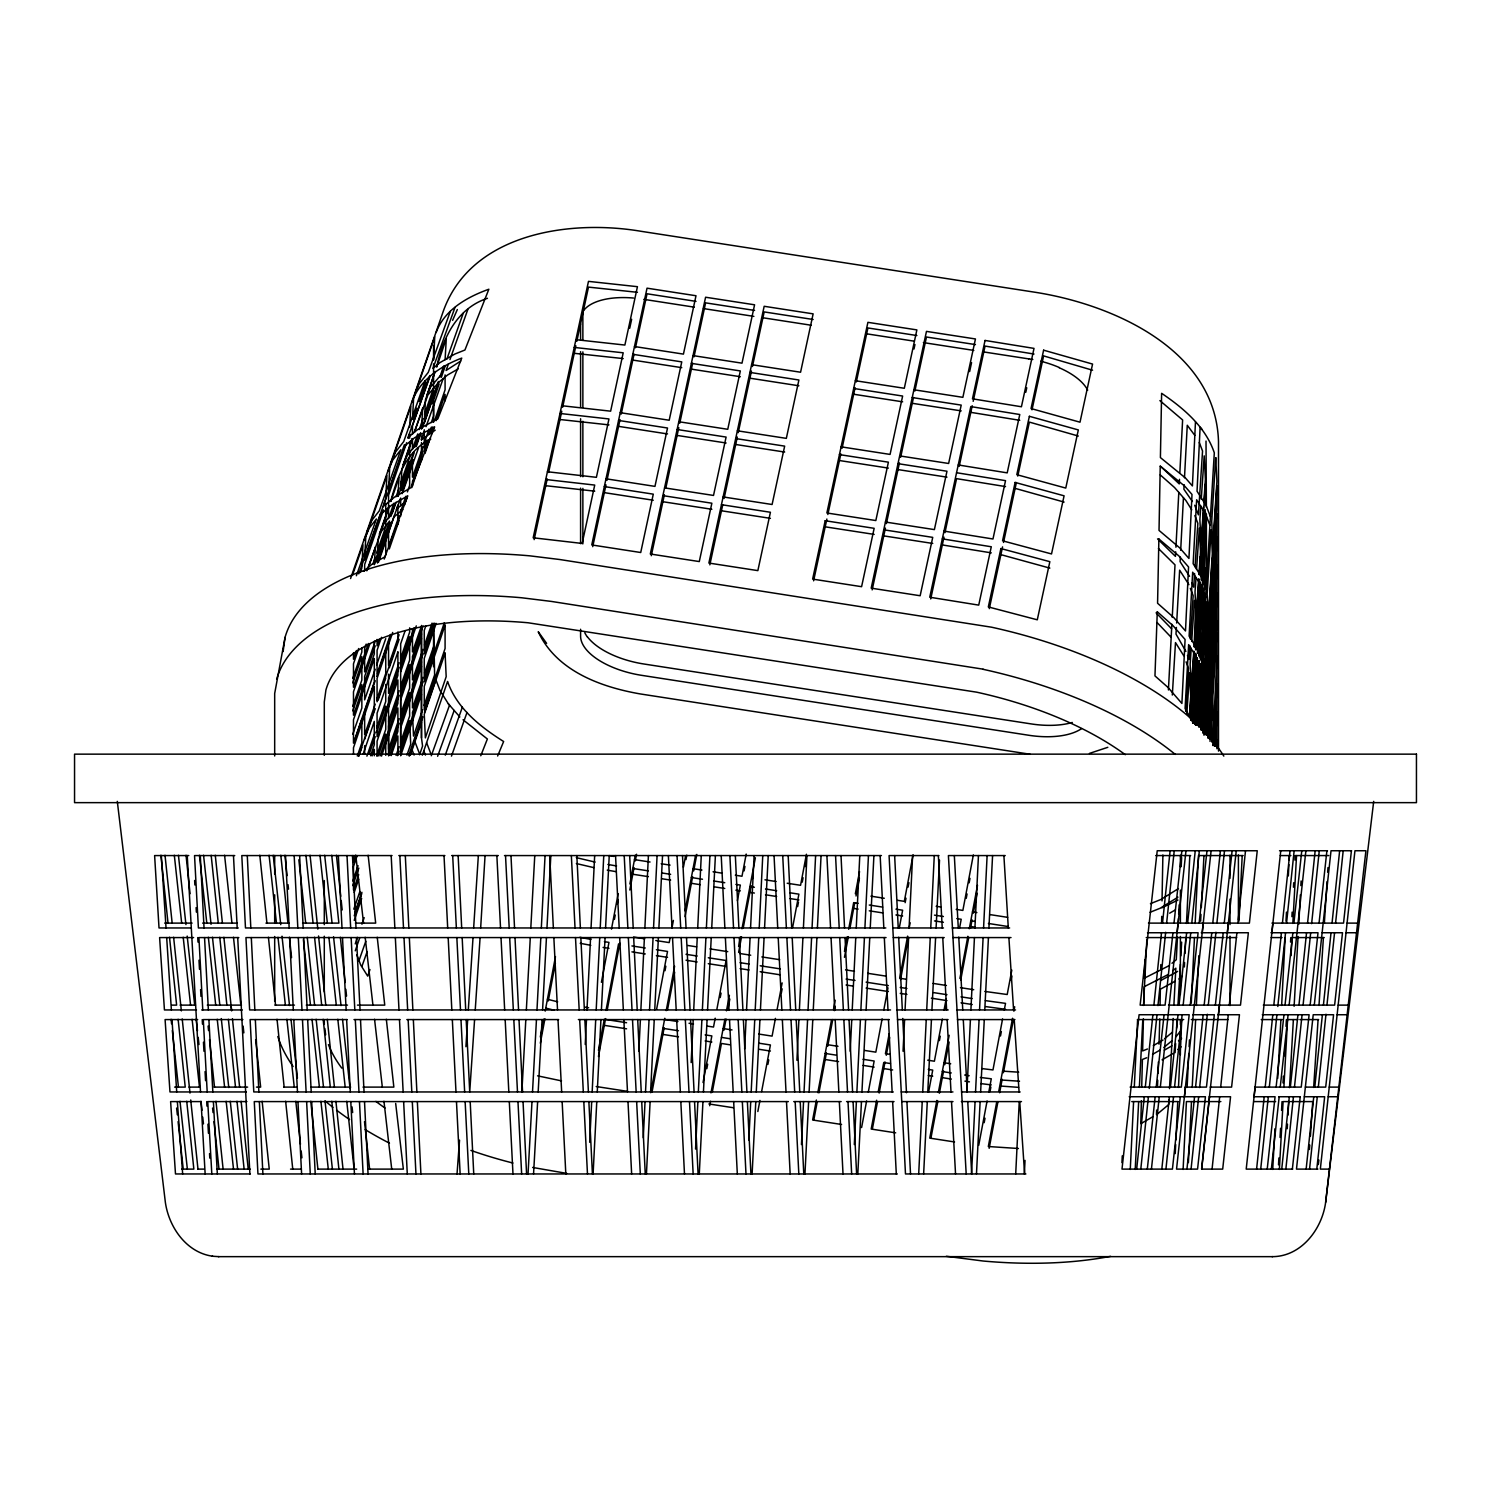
<?xml version="1.0" encoding="UTF-8"?>
<svg xmlns="http://www.w3.org/2000/svg" width="1491" height="1491" viewBox="0 0 1491 1491"><rect width="100%" height="100%" fill="white"/><g stroke="black" fill="none" stroke-linecap="round" stroke-linejoin="round"><path stroke-width="1.5" d="M388.555 755.862L388.555 697.937L399.103 667.334M400.669 755.247L400.669 667.241L414.051 627.86M419.586 754.8L422.568 746.059L421.487 737.877L421.487 626.425M424.078 705.485L434.626 674.883L433.564 624.822M433.564 422.288L433.564 401.042M433.564 398.358L433.564 363.86M433.564 359.424L434.738 336.836L413.622 398.041L412.467 419.139M582.869 543.861L582.869 488.358M582.869 476.785L582.869 421.263M582.869 407.397L582.869 351.876M582.869 340.302L582.869 310.24M1195.633 724.98L1195.633 653.263M1195.633 648.641L1195.633 609.316L1194.459 600.444L1191.7 641.465M1159.793 1018.893L1159.029 1044.185M1160.054 1005.195L1160.352 989.204L1174.983 981.283M1160.725 969.169L1160.818 964.584M1161.601 923.246L1161.731 916.369M1162.029 900.918L1162.887 855.014M1141.379 1100.675L1140.783 1123.692L1152.841 1116.759M1141.715 1086.939L1142.404 1059.467L1146.654 1057.771M1143.411 1018.819L1142.609 1050.931L1147.455 1048.993M1143.746 1005.046L1144.193 986.707L1168.385 974.406M1144.864 959.813L1144.398 978.152L1169.112 965.665M1156.494 1114.616L1156.662 1110.031M1157.482 1087.144L1157.743 1080.267M1157.985 1073.39L1158.395 1061.946M1195.465 421.934L1192.409 485.936L1185.475 477.996L1160.408 457.588L1161.619 393.307C1183.593 408.236 1205.641 426.855 1214.308 452.835L1197.832 724.701M589.69 1142.292L591.685 1101.588M592.169 1091.952L595.71 1019.583M596.195 1009.947L599.736 937.578M600.221 927.961L603.762 855.573M638.838 1051.248L640.403 1019.583M640.869 1009.947L644.41 937.578M644.876 927.961L648.417 855.573M643.273 1137.763L645.044 1101.588M645.51 1091.952L649.051 1019.583M649.536 1009.947L653.077 937.578M653.543 927.961L657.084 855.573M691.134 1062.561L693.24 1019.583M693.706 1009.947L697.248 937.578M697.713 927.961L701.273 855.573M695.552 1149.076L697.881 1101.588M698.347 1091.952L701.888 1019.583M702.373 1009.947L705.914 937.578M706.38 927.961L709.921 855.573M744.643 1048.993L746.078 1019.583M746.544 1009.947L750.085 937.578M750.569 927.961L754.111 855.573M748.836 1140.037L750.719 1101.588M751.184 1091.952L754.744 1019.583M755.21 1009.947L758.751 937.578M759.217 927.961L762.758 855.573M796.921 1060.287L798.915 1019.583M799.381 1009.947L802.922 937.578M803.407 927.961L806.948 855.573M801.45 1144.548L803.556 1101.588M804.04 1091.952L807.582 1019.583M808.047 1009.947L811.589 937.578M812.055 927.961L815.614 855.573M850.205 1051.248L851.752 1019.583M852.218 1009.947L855.759 937.578M856.244 927.961L859.785 855.573M854.306 1144.548L856.393 1101.588M856.878 1091.952L860.419 1019.583M860.885 1009.947L864.426 937.578M864.91 927.961L868.452 855.573M903.043 1051.248L904.59 1019.583M905.056 1009.947L908.615 937.578M909.081 927.961L912.622 855.573M918.698 1173.957L922.239 1101.588M922.705 1091.952L926.246 1019.583M926.712 1009.947L930.254 937.578M930.738 927.961L934.279 855.573M966.876 1091.952L970.417 1019.583M970.902 1009.947L974.443 937.578M974.909 927.961L978.45 855.573M971.536 1173.957L975.077 1101.588M975.543 1091.952L979.084 1019.583M979.55 1009.947L983.109 937.578M983.575 927.961L987.117 855.573M1015.706 1173.957L1019.248 1101.588M1024.373 1173.957L1025.025 1160.389M1121.94 1162.645L1122.276 1155.86M1130.271 1169.429L1133.589 1101.588M1134.278 1087.424L1137.614 1019.583M1175.225 1153.605L1175.672 1144.548M1175.877 1140.037L1177.76 1101.588M1178.468 1087.424L1181.785 1019.583M1184.357 966.988L1184.581 962.459M1185.028 953.42L1185.792 937.578M1186.482 923.432L1189.818 855.573M1183.108 1169.429L1186.426 1101.588L1220.849 1101.588M1187.116 1087.424L1188.793 1053.503M1189.11 1046.719L1189.445 1039.935M1191.253 1003.163L1194.459 937.578M1195.148 923.432L1198.466 855.573L1243.177 855.573M1239.002 921.177L1242.208 855.573M585.236 1044.464L586.485 1019.583M586.969 1009.947L590.585 937.578M591.051 927.961L594.667 855.573M593.101 1173.957L596.773 1101.588M597.257 1091.952L600.929 1019.583M601.413 1009.947L605.085 937.578M605.57 927.961L609.241 855.573M646.442 1173.957L650.113 1101.588M650.598 1091.952L654.251 1019.583M654.735 1009.947L658.407 937.578M658.892 927.961L662.544 855.573M699.279 1173.957L702.951 1101.588M703.435 1091.952L707.088 1019.583M707.573 1009.947L711.244 937.578M711.729 927.961L715.4 855.573M752.116 1173.957L755.788 1101.588M756.272 1091.952L759.925 1019.583M760.429 1009.947L764.082 937.578M764.566 927.961L768.238 855.573M804.954 1173.957L808.625 1101.588M809.11 1091.952L812.781 1019.583M813.266 1009.947L816.919 937.578M817.403 927.961L821.075 855.573M857.81 1173.957L861.463 1101.588M861.947 1091.952L865.619 1019.583M866.103 1009.947L869.756 937.578M870.241 927.961L873.912 855.573M923.637 1173.957L927.29 1101.588M927.775 1091.952L931.446 1019.583M931.931 1009.947L935.602 937.578M936.087 927.961L939.516 860.102M976.475 1173.957L980.127 1101.588M980.631 1091.952L984.284 1019.583M984.768 1009.947L988.44 937.578M988.924 927.961L992.577 855.573M1135.21 1169.429L1138.658 1101.588M1139.366 1087.424L1142.796 1019.583M1143.522 1005.437L1146.84 939.852M1188.402 1162.645L1191.495 1101.588M1192.204 1087.424L1195.633 1019.583M1196.36 1005.437L1198.876 955.675M1200.628 921.177L1200.963 914.393M1201.317 907.609L1203.945 855.573M540.823 937.578L536.984 1009.947M541.326 927.961L545.054 855.573M1168.422 689.96L1171.87 624.263M1172.243 617.404L1175.001 564.865L1158.432 548.52M1175.691 551.8L1175.448 556.367L1157.556 538.903M1175.933 547.234L1178.803 492.403M1179.493 479.338L1179.251 483.904L1161.06 466.758M1179.847 472.479L1182.624 419.959L1159.886 400.594M1180.332 557.094L1180.089 561.66L1189.538 576.309M1180.686 550.254L1183.444 497.714M1184.134 484.65L1183.891 489.216L1192.371 501.516M1184.488 477.791L1187.265 425.252L1194.813 435.391M1168.907 1099.985L1168.664 1104.607L1156.867 1114.448M1169.503 1088.616L1173.193 1018.446M1173.883 1005.195L1175.84 968.199L1172.858 970.678M1177.48 936.851L1176.287 959.701L1171.982 963.279M1178.207 923.153L1178.449 918.586M1178.673 914.02L1179.157 904.869M1181.17 866.681L1181.655 857.549M1180.928 955.824L1181.636 942.126M1281.645 1005.437L1285.149 937.578M1285.987 921.177L1286.472 912.119M1288.336 875.944L1288.914 864.631M1289.156 860.102L1289.38 855.573M521.869 1091.952L525.82 1019.583M526.342 1009.947L530.293 937.578M530.815 927.961L534.766 855.573M528.038 1173.957L531.989 1101.588M532.511 1091.952L536.462 1019.583M542.072 1019.583L538.176 1091.952M542.575 1009.947L546.452 937.578M546.973 927.961L550.831 855.573M1272.718 1169.429L1274.954 1128.724M1277.694 1078.384L1280.899 1019.583M1281.552 1110.404L1282.018 1101.588M1283.005 1082.913L1283.378 1076.129M1284.459 1055.777L1284.944 1046.719M1286.025 1026.367L1286.398 1019.583M1290.535 942.107L1290.777 937.578M1291.896 916.648L1292.138 912.119M1293.461 887.238L1293.703 882.728M1294.915 860.102L1295.157 855.573M1279.39 1169.429L1283.099 1101.588L1290.088 1101.588M1283.881 1087.424L1287.572 1019.583L1297.878 1019.583M1291.057 955.675L1292.045 937.578L1324.194 937.578M1292.827 923.432L1296.536 855.573M1300.357 894.824L1298.754 924.345M1300.842 885.598L1301.103 880.976M533.554 1173.957L537.636 1101.588M1278.514 1164.825L1278.887 1157.967M1280.061 1137.428L1280.564 1128.296M1287.218 1128.724L1287.46 1124.195M1287.982 1115.156L1288.746 1101.588M1289.529 1087.647L1293.368 1019.583M1294.113 1006.276L1298.065 936.497M480.083 937.578L475.238 1009.947M480.661 927.961L485.06 855.573M1172.317 695.048L1175.486 642.584L1183.742 655.723M1176.399 627.45L1175.989 634.085L1185.904 651.418M1176.66 623.033L1179.642 570.177L1188.923 584.658M1175.094 1052.665L1175.635 1043.551M1176.567 1028.194L1177.126 1019.08M1177.946 1005.381L1180.406 964.323M1198.783 727.123L1202.081 674.678L1203.2 698.254L1201.187 730.161M1201.466 730.199L1203.2 702.839L1202.771 733.069M1204.448 734.317L1207.766 681.872L1207.766 658.463L1203.74 732.957L1205.399 686.773L1202.473 730.068M1216.917 537.189L1212.873 601.022L1212.873 577.632L1216.917 513.78L1216.917 748.762M1204.747 734.336L1207.766 686.456L1206.182 734.933M1216.917 541.773L1212.873 605.607L1212.873 629.016L1216.917 565.164M1206.48 734.951L1207.766 714.431L1207.766 737.821M1216.917 569.748L1212.873 633.6L1212.873 656.991L1216.917 593.138M1216.917 597.723L1212.873 661.575L1212.873 684.965L1216.917 621.113M1209.462 739.07L1212.332 693.464L1212.332 670.074L1208.306 738.175M1210.04 741.418L1212.332 704.926L1211.773 742.033M1216.917 632.594L1212.873 696.446L1212.873 719.836M1216.917 655.984L1212.873 741.437M1213.022 745.537L1216.917 683.959M1213.301 745.556L1216.917 688.562M1214.755 746.152L1216.917 711.952M1215.035 746.171L1216.917 716.537M1216.488 746.767L1216.917 739.927M465.919 1046.719L467.671 1019.583M468.304 1009.947L473.02 937.578M473.653 927.961L478.35 855.573M1185.643 711.3L1188.457 667.987L1186.091 661.855M1189.893 645.808L1188.998 659.488L1187.451 655.462M1190.34 638.968L1193.154 595.655L1190.34 588.33M1194.589 573.495L1193.713 587.174L1192.036 582.832M1195.037 566.655L1197.851 523.341L1194.85 515.551M1313.664 1087.424L1318.081 1019.583M1318.995 1005.437L1323.412 937.578M1324.343 923.32L1327.065 881.516M1327.68 872.235L1327.978 867.594M474.585 1019.583L469.721 1091.952L466.18 1019.583M1186.836 713.76L1189.594 672.739L1190.731 696.316L1189.352 716.836M1191.234 648.305L1190.153 664.259L1191.309 687.836L1193.769 651.362M1195.95 578.284L1195.018 591.964L1196.192 615.541L1198.652 579.067M1196.565 569.171L1199.323 528.149L1200.516 551.726L1198.969 574.52M1200.814 505.989L1199.882 519.669L1201.075 543.246L1203.535 506.772M1201.261 499.15L1204.188 455.855L1205.399 479.431L1203.852 502.225M1194.086 646.814L1195.633 609.316M1189.669 716.854L1190.731 700.9L1190.731 720.041M1194.086 651.399L1191.309 692.42L1191.309 715.81L1195.465 654.288M1194.384 646.833L1195.633 628.606L1195.633 649.871M1198.969 579.104L1196.192 620.126L1196.192 643.516L1200.348 581.993M1199.267 574.538L1200.516 556.311L1200.516 575.451M1205.231 509.698L1201.075 571.221L1201.075 547.831L1205.399 484.016L1205.399 505.281M1191.309 720.395L1195.633 656.599L1195.633 679.989L1192.707 723.284M1196.192 648.1L1200.516 584.304L1200.516 607.694L1197.422 653.263M1197.124 657.829L1196.192 671.49L1196.192 654.474M1202.007 585.534L1201.075 599.196L1201.075 584.323M1202.305 580.968L1205.399 535.399L1205.399 512.009L1201.075 580.055M1193.005 723.303L1195.633 684.574L1195.633 725.316M1197.422 657.848L1196.192 699.484L1198.82 660.737M1197.739 653.3L1200.516 612.279L1199.118 656.189M1194.552 723.918L1195.633 707.964M1203.703 588.442L1201.075 627.189L1201.075 603.78L1205.399 539.984L1204.001 583.894M1194.85 723.955L1195.633 712.549M1199.118 660.774L1196.192 704.069L1196.192 725.334L1200.516 663.663M1199.435 656.208L1200.516 640.254L1200.516 659.395M1205.231 593.642L1201.075 655.164L1201.075 631.774L1205.399 567.959L1205.399 589.243M1196.658 725.204L1200.516 668.248L1200.516 678.871M1201.075 659.749L1205.399 595.953L1205.399 612.969M1198.205 725.819L1200.516 683.12M1201.392 678.591L1201.075 683.139L1201.075 676.765M1201.69 674.025L1202.007 669.478M1202.473 662.638L1205.399 619.343M1198.969 725.893L1200.516 703.1L1200.516 726.49M1202.156 678.666L1201.075 718.01M1202.473 674.1L1205.399 630.805L1205.399 654.195L1201.075 728.969M1202.156 730.031L1205.399 682.188L1205.399 658.798M1204.001 735.268L1205.399 714.748L1205.399 733.889M457.029 1173.957L459.545 1140.149M1309.433 1149.486L1309.769 1145.032M1310.421 1136.142L1312.732 1101.588L1290.982 1101.588M1136.682 1169.112L1144.287 1096.742M1145.293 1087.107L1152.897 1014.737M1153.904 1005.12L1161.508 932.751M1162.514 923.115L1170.118 850.746M1140.801 1169.112L1148.405 1096.742M1149.263 1088.467L1157.016 1014.737M1157.967 1005.586L1165.664 932.266M1166.633 923.115L1174.237 850.746M1161.824 1169.112L1169.41 1096.742M1170.435 1087.107L1178.02 1014.737M1179.046 1005.12L1186.631 932.751M1187.637 923.115L1195.242 850.746M1165.943 1169.112L1173.529 1096.742M1174.554 1087.107L1182.139 1014.737M1183.164 1005.12L1190.75 932.751M1191.775 923.115L1199.36 850.746M1186.948 1169.112L1194.552 1096.742M1195.558 1087.107L1203.162 1014.737M1204.169 1005.12L1211.773 932.751M1212.779 923.115L1220.383 850.746M1191.067 1169.112L1198.671 1096.742M1199.621 1087.573L1207.319 1014.271M1208.288 1005.12L1215.948 932.229M1216.898 923.115L1224.502 850.746M1212.071 1169.112L1219.675 1096.742M1220.682 1087.107L1228.286 1014.737M1229.292 1005.12L1236.896 932.751M1237.903 923.115L1245.507 850.746M1256.596 1169.112L1264.2 1096.742M1265.207 1087.107L1272.811 1014.737M1273.817 1005.12L1281.421 932.751M1282.428 923.115L1290.032 850.746M1260.715 1169.112L1268.319 1096.742M1269.326 1087.107L1276.93 1014.737M1277.806 1006.481L1285.54 932.751M1286.547 923.115L1294.151 850.746M1281.738 1169.112L1289.324 1096.742M1290.349 1087.107L1297.934 1014.737M1298.959 1005.12L1306.545 932.751M1307.57 923.115L1315.155 850.746M1285.857 1169.112L1293.443 1096.742M1294.468 1087.107L1302.072 1014.737M1303.078 1005.12L1310.682 932.751M1311.633 923.637L1319.274 850.746M1306.153 1169.112L1313.757 1096.742M1314.782 1087.107L1322.387 1014.737M1323.412 1005.12L1331.016 932.751M1332.041 923.115L1339.645 850.746M1318.324 1087.107L1325.984 1014.215M1326.953 1005.12L1334.557 932.751M1335.582 923.115L1343.186 850.746M1177.07 932.751L1178.114 923.115M1184.413 1096.742L1185.457 1087.107M1202.212 932.751L1203.256 923.115M1209.182 1096.742L1230.56 1096.742L1222.695 1169.112L1201.578 1169.112L1236.244 850.746M1218.445 1014.737L1219.489 1005.12M1227.335 932.751L1228.379 923.115M1254.061 1096.742L1255.105 1087.107M1271.86 932.751L1272.904 923.115M1314.279 1005.12L1331.016 850.746L1351.573 850.746M1309.545 1169.112L1317.298 1096.742M1147.306 1169.112L1155.152 1096.742M1156.196 1087.107L1164.061 1014.737M1172.951 932.751L1165.105 1005.12L1140.149 1005.12L1157.221 850.746L1257.248 850.746L1249.402 923.115L1148.461 923.115M1173.995 923.115L1181.86 850.746M1151.425 1169.112L1159.271 1096.742M1160.315 1087.107L1185.979 850.746M1180.294 1096.742L1172.429 1169.112L1121.996 1169.112L1139.087 1014.737L1189.184 1014.737L1181.338 1087.107L1130.141 1087.107M1190.228 1005.12L1198.093 932.751L1147.511 932.751M1199.137 923.115L1206.983 850.746M1211.102 850.746L1176.548 1169.112L1197.571 1169.112L1205.418 1096.742L1129.19 1096.742M1215.37 1005.12L1223.216 932.751M1224.26 923.115L1232.106 850.746M1201.69 1169.112L1209.536 1096.742M1280.75 850.746L1246.215 1169.112L1292.678 1169.112M1267.22 1169.112L1275.066 1096.742L1253.689 1096.742M1276.11 1087.107L1283.975 1014.737M1285.018 1005.12L1292.865 932.751M1293.908 923.115L1301.773 850.746M1271.338 1169.112L1279.185 1096.742M1280.229 1087.107L1288.094 1014.737M1289.137 1005.12L1305.892 850.746M1292.362 1169.112L1300.208 1096.742M1310.142 1005.12L1318.007 932.751L1270.91 932.751M1319.05 923.115L1326.897 850.746M1305.37 1087.107L1325.704 1087.107L1333.569 1014.737L1313.217 1014.737L1296.48 1169.112L1317.895 1169.112M1316.795 1169.112L1324.66 1096.742L1304.327 1096.742M1351.405 850.746L1343.54 923.115L1271.935 923.115M1272.121 1256.652C1301.121 1256.764 1322.051 1229.218 1325.629 1202.417L1365.924 850.746L1354.946 850.746L1320.336 1169.112L1329.432 1169.112M1318.342 1164.583L1318.883 1160.054M1325.629 1202.417L1373.696 801.375M1223.831 756.105A288.919 136.632 11.4 0 0 991.515 627.189L559.87 559.535L530.032 555.863A288.937 136.594 11.4 0 0 285.061 637.347L274.679 693.483L274.679 755.974M283.104 651.586L285.061 637.347M540.32 1043.234L544.923 1018.763M548.259 1000.964L555.398 963.13M614.404 919.444L615.243 914.989M617.33 903.881L618.169 899.427M598.45 1056.485L605.588 1018.595M607.247 1009.817L619.809 943.151M629.817 890.034L634.048 867.576M635.315 860.922L636.564 854.25M665.005 970.716L665.843 966.261M685.953 859.617L686.792 855.163M651.996 1092.213L664.147 1027.746M667.483 1009.985L674.622 972.188M685.077 916.648L692.625 876.633M693.706 870.893L696.8 854.418M706.827 1068.674L707.666 1064.22M720.228 997.554L721.066 993.118M744.102 870.893L744.941 866.439M709.716 1105.726L710.555 1101.271M712.232 1092.381L721.458 1043.476L730.348 1044.856M723.955 1030.169L726.061 1019.043M727.738 1010.153L729.826 999.045M738.623 952.376L741.549 936.814M743.226 927.924L751.184 885.691M752.433 879.038L753.272 874.583M767.902 1064.388L768.741 1059.952M781.303 993.286L782.141 988.831M797.629 906.603L798.468 902.167M802.233 882.169L803.071 877.733M805.177 866.606L806.016 862.171M813.881 1119.555L817.236 1101.756M818.913 1092.866L826.443 1052.87M827.71 1046.216L832.742 1019.527M834.401 1010.637L835.24 1006.201M844.465 957.315L848.36 936.609M849.907 928.408L854.734 902.782M856.02 895.998L859.412 877.957M905.149 902.67L905.988 898.216M908.075 887.108L908.914 882.653M872.44 1128.612L877.472 1101.924M879.15 1093.033L885.02 1061.927M886.269 1055.274L889.624 1037.494M900.508 979.717L908.466 937.485M939.423 1040.625L940.262 1036.17M945.294 1009.5L946.133 1005.046M966.224 898.383L967.063 893.948M969.15 882.821L969.989 878.385M931.018 1137.67L937.895 1101.122M939.386 1093.201L943.579 1070.985M944.754 1064.742L949.04 1042.004M960.744 979.885L968.759 937.392M970.473 928.297L972.057 919.872M973.306 913.219L977.09 893.202M984.172 1122.686L985.011 1118.231M990.024 1091.561L990.863 1087.107M1000.498 1036.003L1001.337 1031.548M1010.973 980.426L1011.811 975.99M989.167 1148.312L997.964 1101.625M999.622 1092.735L1002.176 1079.223M1003.406 1072.737L1013.451 1019.397M540.32 1036.972L543.656 1019.21M545.184 1011.122L555.472 956.588M601.413 982.327L608.962 942.387L604.414 941.678M611.478 929.098L618.169 893.612M598.45 1050.335L604.321 1019.285L626.574 1022.733M605.998 1010.432L618.56 943.878M629.873 883.995L635.315 855.182M656.636 1009.127L667.521 951.444L656.394 949.73M670.037 938.156L669.198 942.592L655.835 940.523M672.124 927.067L673.392 920.413M683.437 867.184L685.525 856.095M650.747 1092.679L664.781 1018.278M666.235 1010.618L674.603 966.243M685.077 910.796L695.552 855.368M703.044 1082.503L711.841 1035.91L705.168 1034.884M715.195 1018.185L713.518 1027.057L706.846 1026.032M716.873 1009.314L726.098 960.502L708.281 957.762M737.393 900.639L740.337 885.095L735.883 884.405M746.19 854.063L741.996 876.242L735.324 875.217M710.983 1092.866L724.906 1019.154M726.471 1010.805L729.397 995.261M738.623 946.487L740.412 936.944M741.978 928.744L755.378 857.772M757.838 1111.522L759.944 1100.433M761.621 1091.561L770.418 1044.967L759.292 1043.253M775.432 1018.372L772.096 1036.115L758.733 1034.046M777.109 1009.5L782.141 982.886M792.616 927.439L798.896 894.153L789.988 892.792M806.426 854.25L800.574 885.3L787.211 883.25M816.397 1100.041L812.632 1120.002L841.558 1124.475M817.813 1092.586L831.475 1020.198M833.562 1009.09L835.24 1000.219M844.465 951.444L847.205 936.907M848.64 929.247L853.672 902.633L858.126 903.322M855.349 893.78L859.543 871.601M861.593 1127.569L866.625 1100.954M868.302 1092.083L874.155 1061.014L863.028 1059.3M882.113 1018.893L875.832 1052.161L864.705 1050.447M883.79 1010.022L887.984 987.843M899.278 927.961L902.633 910.218L895.961 909.175M913.107 854.772L904.31 901.347L897.638 900.322M876.633 1100.228L871.191 1129.06L895.681 1132.843M878.311 1091.337L883.753 1062.505L890.444 1063.549M889.195 1033.692L885.43 1053.652L889.885 1054.342M907.628 936.106L899.669 978.245L906.342 979.27M909.305 927.216L910.144 922.78M928.539 1092.269L932.732 1070.091L928.278 1069.401M942.349 1019.08L934.391 1061.219L927.719 1060.194M944.027 1010.208L946.133 999.119M959.533 928.148L961.21 919.276L956.756 918.586M973.343 854.958L962.869 910.423L956.197 909.38M936.87 1100.414L929.75 1138.118L954.52 1141.957M938.379 1092.418L949.171 1035.294M959.906 978.431L967.864 936.292M969.299 928.725L977.5 885.281M978.711 1145.349L987.098 1100.973M988.775 1092.102L991.291 1078.794L980.314 1077.453M1002.586 1018.912L992.969 1069.942L981.954 1068.581M1004.263 1010.041L1005.53 1003.368L985.383 1000.629M1011.811 970.119L1007.208 994.516L984.805 991.422M996.696 1102.147L988.328 1146.523L1018.409 1148.499M998.802 1091.058L1012.538 1018.26M1013.88 1011.215L1014.7 1006.779M534.151 539.63L547.216 478.928M548.613 472.461L561.772 411.236M562.629 407.248L575.861 345.782M576.831 341.271L588.479 287.111L637.44 292.311M629.705 328.3L631.644 319.298M592.728 546.657L605.998 484.873M606.967 480.363L620.014 419.623M621.207 414.088L634.048 354.243M635.446 347.794L647.038 293.783L695.999 301.368M651.287 555.714L664.39 494.677M665.769 488.303L678.796 427.637M679.747 423.22L692.625 363.301M694.005 356.852L705.597 302.859L754.576 310.426M709.828 564.847L722.706 504.927M724.086 498.479L737.3 437.012M738.231 432.651L751.464 371.054M752.433 366.506L764.175 311.917L813.135 319.484M813.601 580.819L826.871 519.036M827.84 514.525L840.849 453.898M842.08 448.251L855.089 387.623M856.319 381.957L867.911 327.964L916.872 335.531M913.983 349.024L914.952 344.533M872.16 589.877L885.43 528.094M886.4 523.602L899.446 462.862M900.639 457.308L913.498 397.463M914.878 391.015L926.47 337.022L975.449 344.589M969.635 371.594L971.573 362.593M930.719 598.935L943.989 537.151M944.959 532.66L956.57 478.648L1005.53 486.588M959.198 466.366L972.225 405.738M973.176 401.321L985.048 346.08L1034.008 354.038M1025.789 392.282L1026.759 387.772M989.297 608.645L1002.567 546.88M1003.518 542.444L1016.377 482.544M1017.775 476.095L1029.368 422.102L1078.328 436.043M1031.996 409.82L1043.607 355.902L1092.568 370.215M367.997 568.686L375.452 546.806L374.297 563.654M389.393 505.84L378.229 538.661L377.074 559.759M390.866 501.461L399.066 477.4L397.892 496.428M377.819 559.684L390.456 522.502M401.414 490.278L414.051 453.096M416.287 446.536L419.996 435.596M438.391 381.51L424.264 423.071L425.457 399.868L435.13 371.427L426.929 395.506L430.619 387.045L441.448 374.353L444.56 365.63M439.882 377.13L443.591 366.19M378.546 562.088L394.164 516.147M396.401 509.587L397.892 505.207L397.892 524.347M402.16 492.682L413.305 459.862M432.446 403.595L439.137 383.914M441.373 377.353L445.082 366.413M356.442 650.505L353.479 659.246L353.479 652.872M411.814 487.632L421.487 459.209M427.973 440.125L424.264 451.046L424.264 429.781M430.209 433.546L432.446 426.985M434.664 420.425L445.082 389.803L445.082 374.912M358.679 648.529L353.479 663.83L353.479 687.239L368.352 643.478M425.01 453.45L430.209 438.149M431.7 433.769L433.937 427.209M436.155 420.648L445.082 394.388L445.082 400.781M369.843 643.702L353.479 691.824L353.479 715.214L374.297 653.971L374.297 641.205M379.292 639.248L377.074 645.808L377.074 639.434M381.528 637.272L377.074 650.393L377.074 673.802L390.456 634.42M392.692 632.445L377.074 678.386L377.074 701.776L397.892 640.534L397.892 632.016M358.679 755.862L374.297 709.921L374.297 686.531L353.479 747.774L353.479 754.166M363.133 754.204L374.297 721.402L374.297 744.792L370.569 755.732M405.123 630.712L400.669 643.851L400.669 671.826L416.287 625.885M372.06 755.937L374.297 749.377L374.297 755.751M380.037 755.862L397.892 703.361L397.892 679.971L377.074 741.232L377.074 756.105M421.487 633.973L400.669 695.216L400.669 751.184L421.487 689.923M381.528 756.086L397.892 707.964L397.892 731.354L389.71 755.415M400.669 699.801L421.487 638.558M425.755 626.034L424.264 630.413L424.264 653.803L434.664 623.182M355.697 855.443L353.479 862.003L353.479 855.61M400.669 723.191L421.487 661.948M357.188 855.648L353.479 866.588L353.479 889.978L358.679 874.658M391.201 755.62L397.892 735.939L397.892 755.08M400.669 727.794L421.487 666.533M436.155 623.387L424.264 658.388L424.264 681.778L444.337 622.716M354.224 892.382L358.679 879.261M400.669 755.769L421.487 694.526M354.224 915.772L361.661 893.892M408.851 755.098L421.487 717.917M354.224 920.357L361.661 898.477M410.323 755.303L421.487 722.501M355.231 943.915L357.467 937.354M361.94 924.215L364.177 917.655M366.842 570.811L381.286 531.597L389.561 521.011L374.353 564.698M389.114 505.822L379.385 534.244L384.026 523.565L392.394 512.867L396.066 502.281M390.623 501.442C397.184 477.325 406.465 450.655 430.731 439.118M412.15 438.634L403.148 464.875L407.323 455.314L416.772 443.591L420.667 432.67M355.268 950.811L359.76 937.69M422.307 755.21L447.58 681.462C456.768 708.281 480.419 726.956 503.641 741.512L497.64 755.993M352.398 575.47L362.965 544.867L361.847 568.09L360.337 572.469M380.466 514.041L364.643 559.945L365.78 536.723L386.896 475.517L385.74 498.74L383.485 505.3M404.378 444.691L388.555 490.595L389.691 467.373L410.826 406.186L409.652 427.283M413.212 419.064L416.977 408.124M419.251 401.582L426.035 381.901M383.485 509.885L364.643 564.53L364.643 570.923M406.633 442.715L388.555 495.18L388.555 518.57L393.829 503.268M408.143 438.354L409.652 433.974L409.652 438.224M429.799 375.564L412.467 425.83L412.467 434.347M372.936 563.878L375.192 557.336M376.701 552.956L385.74 526.733L385.74 503.324M396.084 496.727L399.103 487.967M400.613 483.606L409.652 457.364L409.652 442.492M417.741 433.918L412.467 449.22L412.467 438.596L401.843 469.255L400.669 490.371M419.251 429.557L423.015 418.617M424.525 414.256L433.564 388.014M377.465 555.36L385.74 531.318L385.74 554.708L384.231 559.069M390.81 516.613L395.339 503.492M401.359 486.01L409.652 461.968L409.652 485.358L407.397 491.918M414.722 447.263L419.251 434.142M421.506 427.582L423.015 423.202M424.525 418.841L433.564 392.599L433.564 396.867M399.103 515.961L388.555 546.563L388.555 529.547M400.613 511.581L405.887 496.279M423.015 446.61L412.467 477.213L412.467 460.197M424.525 442.231L429.035 429.11M431.309 422.568L433.564 416.008L433.564 401.116M389.3 548.968L399.103 520.545M404.378 505.244L407.397 496.503M423.015 451.195L412.467 481.798L412.467 486.047M424.525 446.815L426.78 440.255M429.035 433.713L431.309 427.153M352.789 678.275L361.847 652.033L361.847 647.784M352.789 682.859L361.847 656.618L361.847 680.008L352.789 706.249M366.152 644.112L364.643 648.473L364.643 671.882L375.192 641.26M352.789 710.834L361.847 684.611L361.847 708.001L352.789 734.224M375.192 645.864L364.643 676.467L364.643 699.857L375.192 669.254M376.701 664.874L385.74 638.651M354.299 741.325L361.847 719.463L361.847 742.853L357.318 755.974M375.192 680.716L364.643 711.319L364.643 734.709L375.192 704.106M376.701 676.355L385.74 650.113L385.74 673.503L376.701 699.745M390.81 635.408L388.555 641.969L388.555 665.359L399.103 634.756M358.828 756.198L361.847 747.438M364.643 739.294L375.192 708.691M378.211 699.95L385.74 678.088M389.3 667.763L399.103 639.341M366.898 756.142L375.192 732.1M376.701 727.72L385.74 701.497L385.74 684.481M399.103 662.75L388.555 693.352L388.555 674.212M400.613 658.37L409.652 632.147L409.652 627.879M369.172 754.166L375.192 736.684M376.701 732.305L385.74 706.082L385.74 729.472L376.701 755.695M400.613 662.955L409.652 636.732L409.652 660.122L400.613 686.345M388.555 721.327L399.103 690.724M420.76 627.935L412.467 651.977L412.467 628.587M378.211 755.918L385.74 734.057L385.74 755.322M399.103 695.309L388.555 725.912L388.555 749.302L399.103 718.699M400.613 690.929L409.652 664.706L409.652 688.096L400.613 714.338M423.015 625.959L412.467 656.562L412.467 679.952L423.015 649.349M424.525 644.988L432.055 623.126M388.555 753.887L399.103 723.284M400.613 718.923L409.652 692.681L409.652 716.071L400.613 742.313M423.015 653.934L412.467 684.537L412.467 707.945L423.015 677.343M424.525 649.573L433.564 623.331L433.564 666.719M352.789 881.013L358.064 865.712M396.084 755.434L399.103 746.693M424.525 672.963L433.564 646.74M352.789 885.598L358.828 868.116M397.594 755.639L399.103 751.278M400.613 746.898L409.652 720.675L410.715 744.233L406.931 755.154M423.015 681.927L412.467 712.53L413.51 736.088L422.568 709.846M424.525 677.548L433.564 651.325M353.796 909.156L359.834 891.655M350.571 578.545L443.237 311.377C471.063 233.136 569.842 219.14 641.354 231.347L1035.425 292.311C1113.535 304.574 1215.761 349.863 1218.501 441.578L1218.501 751.11M355.156 911.765L361.922 892.308M409.242 756.161L422.922 716.798M424.45 712.418L435.838 679.654L440.031 690.557L448.362 703.827L459.843 716.947M398.283 495.925L413.883 451.717M369.973 969.56L367.699 976.12L360.729 965.05L356.834 954.874M356.368 575.731L376.403 518.961L369.228 528.149L363.879 540.432M358.772 573.849L404.974 445.753L414.591 437.739L434.645 426.948L410.808 487.743L394.612 497.043L382.889 506.81M358.865 960.95L365.798 941.287M431.29 755.751L449.536 705.168L448.362 703.827M361.922 966.41L367.159 951.575M422.214 428.308L438.54 382.479L447.486 375.042L458.184 368.892M446.89 359.089L463.216 313.259M377.465 563.039L400.632 498.05M402.179 493.67L418.524 447.84M424.525 430.992L421.413 439.715L435.186 430.172M426.072 426.631L443.181 378.621M448.418 363.934L446.089 370.495L460.738 361.027M449.965 359.573L467.857 309.382M445.269 755.154L462.378 707.144M451.475 756.105L467.018 712.456M450.375 311.265L428.29 372.321L419.195 383.783L414.908 393.643M429.986 376.571L407.919 437.627L417.238 429.855L437.832 418.859L461.744 358.101C440.889 366.003 419.716 379.814 412.075 401.787M455.016 307.388L432.93 368.445L439.864 362.667L454.904 354.019L464.931 350.012L488.843 289.235C467.317 296.951 444.337 309.755 436.173 332.456M437.627 756.254L454.177 710.462M480.773 755.751L487.371 738.996L463.049 719.78M452.63 320.341L457.327 309.55M390.81 462.974L395.6 451.959L403.726 441.56L425.177 380.596M387.977 471.1L392.823 459.974L400.855 449.704L379.273 510.835L372.005 520.135L366.711 532.287M1176.045 1036.692L1179.903 1031.772M438.54 382.479L427.88 395.059L414.405 432.073L422.68 408.012L421.487 429.147M379.944 514.935L391.947 504.927L407.77 495.851L384.939 556.777L371.986 564.232L363.45 571.351M396.736 508.953L405.384 501.74M393.848 517.079L402.775 509.642M1178.468 888.58L1161.06 899.427L1150.437 903.676M1177.927 897.172L1160.259 908.205L1150.064 912.287M1178.934 979.009L1182.419 976.102M1164.564 1038.742L1172.466 1032.145M1163.893 1047.428L1172.019 1040.662M1178.486 1040.83L1181.618 1038.221M1177.89 1049.496L1181.096 1046.831M1177.946 900.061L1161.899 907.814M1169.652 913.182L1175.337 909.92M1177.648 971.387L1160.501 980.649M1153.27 1045.638L1162.999 1040.047M1152.506 1054.398L1160.315 1049.906M1164.359 1050.167L1171.889 1045.843M1162.067 1059.84L1173.082 1053.503M487.445 298.312C457.234 308.171 442.622 337.917 436.677 367.084L446.294 338.625L445.082 359.76M1107.813 747.308L1089.418 753.421M1279.52 850.746L1327.493 850.746M188.779 855.573L154.617 855.573L159.015 927.961L191.258 927.961M234.739 855.573L194.538 855.573L198.396 927.961L238.262 927.961M392.058 855.573L241.803 855.573L245.475 927.961L885.822 927.961M398.824 855.573L444.896 855.573M451.661 855.573L498.329 855.573M504.498 855.573L881.423 855.573M938.92 855.573L889.083 855.573L905.484 1173.957L1025.883 1173.957M1005.232 855.573L948.406 855.573L966.187 1173.957M1155.749 855.573L1190.638 855.573M1280.303 855.573L1290.889 855.573M1295.418 855.573L1328.742 855.573M164.681 923.115L192.097 923.115M202.608 923.115L237.125 923.115M265.957 923.115L288.974 923.115M302.561 923.115L338.867 923.115L331.729 855.256M355.38 923.115L375.676 923.115L368.147 855.256M1347.081 923.115L1357.63 923.115M892.792 927.961L943.486 927.961M952.32 927.961L1009.631 927.961M1201.261 932.751L1248.358 932.751L1240.493 1005.12L1168.534 1005.12M1322.126 932.751L1342.496 932.751L1334.631 1005.12L1263.324 1005.12M1346.038 932.751L1356.53 932.751M193.606 937.578L159.612 937.578L164.439 1009.947L196.477 1009.947M238.802 937.578L198.918 937.578L202.776 1009.947M886.045 937.578L245.959 937.578L249.631 1009.947L890.537 1009.947M893.295 937.578L944.213 937.578M952.861 937.578L1011.01 937.578M1146.225 937.578L1224.018 937.578M1226.049 937.578L1236.635 937.578M1271.208 937.578L1282.055 937.578M171.67 1005.12L176.628 1005.12L169.508 937.261M180.057 1005.12L195.47 1005.12M207.305 1005.12L241.523 1005.12M274.847 1005.12L294.454 1005.12M306.289 1005.12L347.496 1005.12M357.449 1005.12L384.753 1005.12L377.242 937.261M1338.172 1005.12L1348.237 1005.12M201.695 1009.947L242.325 1009.947M897.023 1009.947L948.201 1009.947M956.942 1009.947L1015.539 1009.947M1192.651 1014.737L1214.326 1014.737L1206.461 1087.107L1185.047 1087.107M1217.793 1014.737L1239.45 1014.737L1231.603 1087.107L1210.189 1087.107M1262.299 1014.737L1309.098 1014.737L1301.252 1087.107L1254.695 1087.107M1337.11 1014.737L1347.137 1014.737M197.669 1019.583L165.091 1019.583L169.974 1091.952L246.35 1091.952M242.865 1019.583L203.298 1019.583L207.193 1091.952M347.198 1019.583L250.115 1019.583L253.787 1091.952L893.295 1091.952M354.001 1019.583L400.091 1019.583M406.838 1019.583L558.659 1019.583M578.359 1019.583L889.307 1019.583M897.526 1019.583L948.09 1019.583M957.483 1019.583L1014.924 1019.583M1137.447 1019.583L1183.686 1019.583M1191.309 1019.583L1227.988 1019.583M1261.256 1019.583L1282.092 1019.583M1299.891 1019.583L1318.64 1019.583M174.615 1087.107L185.238 1087.107L178.119 1019.266M188.966 1087.107L199.869 1087.107M214.089 1087.107L247.636 1087.107M256.433 1087.107L260.645 1087.107L255.651 1039.618M283.756 1087.107L296.765 1087.107M310.985 1087.107L350.683 1087.107M362.965 1087.107L393.848 1087.107L386.337 1019.266M1329.245 1087.107L1338.825 1087.107M901.254 1091.952L952.954 1091.952M961.565 1091.952L1020.142 1091.952M1278.831 1096.742L1300.32 1096.742M1328.201 1096.742L1337.725 1096.742M246.91 1101.588L207.734 1101.588L211.815 1173.957M788.329 1101.588L254.271 1101.588L257.943 1173.957L897.321 1173.957M793.734 1101.588L841.166 1101.588M846.571 1101.588L894.022 1101.588M901.757 1101.588L952.991 1101.588M961.36 1101.588L1021.484 1101.588M1131.762 1101.588L1178.188 1101.588M1254.229 1101.588L1275.625 1101.588M181.734 1169.112L193.849 1169.112L186.729 1101.271M197.856 1169.112L204.286 1169.112M216.698 1169.112L250.227 1169.112M260.85 1169.112L269.256 1169.112L262.136 1101.271M290.54 1169.112L301.163 1169.112M317.788 1169.112L356.666 1169.112M367.904 1169.112L403.353 1169.112L395.674 1103.47M250.376 1173.957L175.491 1173.957L170.608 1101.588L201.061 1101.588L205.143 1173.957M117.304 801.375L165.371 1202.417C168.93 1227.205 186.45 1252.645 212.691 1256.223M218.469 1256.652L1272.531 1256.652M575.917 339.668L624.878 345.055L637.44 286.682L588.479 281.37L533.182 537.785L582.161 543.451L594.723 485.078L545.762 479.506M574.24 347.422L623.201 352.808L610.639 411.181L561.678 405.701M574.24 353.311L623.201 358.586M560.001 413.473L608.962 418.952L596.4 477.325L547.421 471.752M560.001 419.511L608.962 424.879M545.762 485.712L594.723 491.173M1018.688 1072.197L1002.567 1071.116M1019.527 1081.217L1000.89 1079.969M1018.539 1087.349L1000.89 1086.063M212.262 1256.223L218.879 1256.652M1005.53 1009.314L985.681 1006.593M980.724 1083.584L991.291 1084.889M643.888 299.356L694.303 307.165M703.454 308.581L753.868 316.372M763.019 317.788L811.141 325.224M866.122 333.742L914.225 341.178M923.395 342.595L973.809 350.404M982.96 351.82L1028.79 358.902M634.476 346.527L683.437 354.113L695.999 295.74L647.038 288.173L591.759 544.942L640.72 552.509L653.282 494.155L604.321 486.569M693.035 355.603L741.996 363.17L754.576 304.798L705.597 297.231L650.318 554L699.279 561.567L711.859 503.212L662.88 495.627M751.594 364.661L800.574 372.228L813.135 313.856L764.175 306.289L708.877 563.058L757.857 570.624L770.418 512.27L721.458 504.685M855.349 380.708L904.31 388.275L916.872 329.902L867.911 322.336L826.871 512.979L875.832 520.545L888.394 462.173L839.433 454.606M913.908 389.766L962.869 397.333L975.449 338.96L926.47 331.393L871.191 588.162L920.152 595.748L932.732 537.375L883.753 529.808M632.799 354.299L681.76 361.884L669.198 420.238L620.237 412.672M691.358 363.357L740.337 370.942L727.757 429.296L678.796 421.729M749.936 372.415L798.896 380L786.335 438.373L737.355 430.787M853.672 388.461L902.633 396.047L890.071 454.42L841.11 446.834M912.231 397.538L961.21 405.105L948.63 463.477L899.669 455.892M632.799 360.077L681.76 367.662M691.358 369.134L740.337 376.72M749.936 378.192L798.896 385.778M853.672 394.239L902.633 401.825M912.231 403.297L961.21 410.882M970.809 412.355L1019.769 420.313M958.228 464.95L1007.208 472.871L1019.769 414.517L970.809 406.596L929.75 597.22L978.73 605.122L991.291 546.768L942.331 538.866M618.56 420.443L667.521 428.01L654.959 486.383L605.998 478.797M677.119 429.501L726.098 437.068L713.518 495.441L664.557 487.874M735.697 438.559L784.657 446.126L772.096 504.498L723.116 496.932M897.992 463.664L946.971 471.231L934.391 529.603L885.43 522.036M956.57 472.722L1005.53 480.642L992.969 538.996L943.989 531.094M618.56 426.37L667.521 433.937M677.119 435.428L726.098 442.995M735.697 444.486L784.657 452.053M839.433 460.533L888.394 468.099M897.992 469.59L946.971 477.157M604.321 492.645L653.282 500.23M662.88 501.721L711.859 509.288M721.458 510.779L770.418 518.346M825.194 526.826L874.155 534.393M883.753 535.884L932.732 543.451M942.331 544.942L991.291 552.863M1030.057 754.241L640.347 693.949C600.612 687.053 556.348 670.838 538.232 631.718L546.619 643.366M634.476 859.617L650.057 862.022M661.184 863.736L670.074 865.115M693.035 868.675L701.944 870.054M713.071 871.769L721.961 873.148M764.958 879.802L776.084 881.516M870.93 896.184L884.275 898.253M936.162 906.286L940.616 906.975M972.467 911.896L976.866 912.585M990.043 914.617L1007.618 917.338M616.566 865.954L607.881 864.482M632.799 868.47L648.38 870.874M661.724 872.943L670.633 874.322M691.358 877.528L702.485 879.243M713.63 880.976L724.756 882.691M749.936 886.586L754.371 887.275M765.517 888.99L776.643 890.723M869.253 905.037L882.597 907.106M934.503 915.139L943.393 916.518M970.809 920.748L975.207 921.438M988.403 923.469L1008.177 926.545M616.323 871.695L607.266 870.148M632.799 874.248L648.38 876.652M661.724 878.721L670.633 880.1M691.358 883.306L700.267 884.685M713.63 886.754L724.756 888.468M735.883 890.183L740.337 890.873M749.936 892.364L754.371 893.053M765.517 894.768L776.643 896.501M789.988 898.57L798.896 899.93M853.672 908.41L858.126 909.1M869.253 910.815L882.597 912.883M895.961 914.952L902.633 915.977M934.503 920.916L943.393 922.295M970.809 926.526L975.244 927.216M633.582 937.075L644.708 938.808M687.705 945.462L696.595 946.841M709.958 948.891L727.757 951.649M739.592 953.476L750.719 955.209M761.845 956.924L779.644 959.682M845.565 969.877L854.455 971.256M867.818 973.325L885.617 976.065M933.049 983.408L946.412 985.476M960.446 987.657L973.735 989.707M631.923 945.946L645.268 947.996M686.028 954.315L697.154 956.029M740.132 962.683L749.041 964.062M760.168 965.777L780.203 968.87M846.105 979.084L855.014 980.444M866.141 982.178L888.394 985.626M900.229 987.452L906.901 988.477M933.608 992.615L946.971 994.683M961.005 996.845L972.076 998.56M603.072 947.4L608.962 948.313M631.923 951.873L645.268 953.942M656.394 955.656L667.521 957.371M686.028 960.241L697.154 961.956M708.281 963.689L726.098 966.429M740.132 968.61L749.041 969.989M760.168 971.703L780.203 974.816M846.105 985.011L852.796 986.036M866.141 988.104L888.394 991.552M900.229 993.379L906.901 994.404M931.39 998.187L946.971 1000.61M961.043 1002.791L972.244 1004.524M584.752 1007.133L588.628 1007.748M664.557 1019.49L677.92 1021.559M689.047 1023.273L693.483 1023.963M723.116 1028.548L732.025 1029.927M826.871 1044.595L837.998 1046.309M943.989 1062.71L950.699 1063.754M662.88 1028.343L678.461 1030.747M721.458 1037.401L730.348 1038.78M825.194 1053.447L836.321 1055.162M942.331 1071.563L951.258 1072.942M964.677 1075.03L969.15 1075.719M604.321 1025.361L626.574 1028.809M662.88 1034.419L678.461 1036.823M705.168 1040.96L711.841 1042.004M759.292 1049.329L770.418 1051.062M825.194 1059.523L838.557 1061.592M863.028 1065.375L874.155 1067.109M883.753 1068.581L892.662 1069.96M928.278 1075.477L932.732 1076.167M942.331 1077.658L951.351 1079.055M964.919 1081.143L969.43 1081.851M596.214 1086.529L627.357 1091.337M708.877 1103.955L733.367 1107.738M566.804 1173.398L532.641 1167.453M946.338 1256.279L983.072 1261.013A288.937 136.557 11.4 0 0 1110.571 1256.335M1015.129 488.377L1064.089 502.076M1000.89 554.652L1049.85 568.108M983.072 669.161L551.446 601.432L521.608 597.761A288.937 136.482 11.3 0 0 276.636 679.262M609.614 855.629L613.845 856.43M595.133 862.096L576.309 857.642M593.809 867.632L576.383 863.55M579.85 937.317L590.939 939.386M580.204 943.318L590.809 945.313M561.511 1080.882L537.561 1075.831M547.421 999.25L557.671 1001.822M545.762 1008.102L553.869 1010.153M1160.259 474.902L1174.517 487.501L1185.867 500.473L1191.756 509.847M1157.072 622.53L1171.199 637.328M1156.084 612.838L1171.646 628.829M1202.1 429.538L1200.106 427.246L1197.049 491.247L1206.144 505.524L1210.431 516.706M1199.286 442.529L1202.547 451.009L1198.41 514.842L1194.72 505.244M1209.909 525.205L1205.567 513.873L1196.639 499.765L1193.135 563.691L1201.261 576.588L1206.051 589.075M1205.529 597.574L1200.684 584.938L1192.67 572.19L1189.11 636.117L1196.378 647.672L1201.671 661.445M1201.15 669.944L1195.801 656.021L1188.644 644.615L1185.084 708.542L1193.154 723.042M426.594 742.686L430.619 753.16M423.798 750.83L425.438 755.08M414.573 740.822L419.195 752.88M411.74 748.967L414.088 755.08M324.833 1028.529L325.653 1034.735M355.771 855.256L363.543 923.115M365.165 937.261L372.936 1005.12M374.558 1019.266L382.33 1087.107M383.951 1101.271L391.723 1169.112M324.684 855.256L332.064 923.115M333.555 936.851L341.029 1005.586M342.52 1019.266L350.05 1088.467M352.044 1106.9L352.659 1112.566M319.987 855.256L327.368 923.115M328.896 937.261L336.276 1005.12M337.823 1019.266L345.185 1087.107M346.732 1101.271L354.113 1169.112M298.834 859.785L305.711 923.115M307.239 937.261L314.601 1005.12M316.148 1019.266L323.51 1087.107M324.982 1100.787L332.4 1169.112M303.381 939.535L310.482 1005.12M312.029 1019.266L319.391 1087.107M320.919 1101.271L328.281 1169.112M273.226 855.256L280.755 924.662M282.004 936.199L289.515 1005.512M291.006 1019.266L297.399 1078.068M269.088 855.256L276.469 923.115M277.997 937.261L285.359 1005.12M286.887 1019.266L294.249 1087.107M295.796 1101.271L300.455 1144.231M301.182 1151.015L301.928 1157.799M224.582 855.256L231.944 923.115M233.472 937.261L240.834 1005.12M243.108 1026.05L243.853 1032.834M203.559 855.256L211.051 924.308M212.468 937.261L219.829 1005.12M221.283 1018.577L228.775 1087.554M230.266 1101.271L237.628 1169.112M199.44 855.256L206.802 923.115M208.349 937.261L215.71 1005.12M217.239 1019.266L224.601 1087.107M226.147 1101.271L233.509 1169.112M178.435 855.256L185.946 924.569M187.195 936.106L194.706 1005.307M196.216 1019.154L197.464 1030.691M198.191 1037.363L198.974 1044.539M174.317 855.256L181.678 923.115M183.207 937.261L190.568 1005.12M192.115 1019.266L199.477 1087.107M201.005 1101.271L201.993 1110.31M202.72 1117.094L203.466 1123.879M171.092 1019.266L171.577 1023.795M172.322 1030.579L178.454 1087.107M180.001 1101.271L187.363 1169.112M176.609 1108.055L177.354 1114.839M178.081 1121.623L183.244 1169.112M364.512 1121.623L369.6 1169.112M336.426 855.256L340.749 896.296M341.197 900.489L342.185 909.957M340.358 937.261L345.111 982.494M345.837 989.278L346.546 996.063M310.072 855.256L317.825 929.079M318.552 935.994L325.802 1005.12M327.293 1019.266L334.413 1087.107M335.904 1101.271L343.023 1169.112M305.953 855.256L313.073 923.115M314.564 937.261L321.683 1005.12M323.174 1019.266L330.294 1087.107M331.785 1101.271L338.904 1169.112M284.93 855.256L287.073 875.627M288.024 884.666L288.509 889.195M310.762 1101.271L317.9 1169.112M280.811 855.256L287.949 923.115M289.422 937.261L291.565 957.613M259.807 855.256L266.926 923.115M268.417 937.261L275.537 1005.12M277.028 1019.266L284.147 1087.107M285.638 1101.271L292.758 1169.112M231.012 1005.12L231.627 1010.898M215.282 855.256L222.401 923.115M223.892 937.261L231.496 1009.668M232.447 1018.782L239.622 1087.107M241.113 1101.271L248.233 1169.112M211.163 855.256L218.282 923.115M219.773 937.261L226.893 1005.12M228.384 1019.266L235.503 1087.107M236.994 1101.271L244.114 1169.112M208.088 1026.05L208.554 1030.579M209.504 1039.618L214.499 1087.107M215.99 1101.271L223.11 1169.112M186.04 855.256L190.065 893.705M212.579 1108.055L213.045 1112.566M213.996 1121.623L218.991 1169.112M165.016 855.256L172.155 923.115M173.627 937.261L181.362 1010.898M182.219 1018.968L189.991 1093.071M190.718 1099.985L197.968 1169.112M160.898 855.256L168.017 923.115M182.666 1173.957L177.354 1101.588M1013.582 1009.947L1008.885 937.578M1014.215 1019.583L1019.098 1091.952M1019.732 1101.588L1024.615 1173.957M1206.014 441.075L1206.387 507.126M161.326 855.573L166.041 927.961M166.675 937.578L171.372 1009.947M172.005 1019.583L176.721 1091.952M1003.89 855.573L1008.307 927.961M955.545 1173.957L951.519 1101.588M200.521 1091.952L187.232 855.573M954.333 855.573L958.284 927.961M958.769 937.075L962.757 1009.947M963.279 1019.583L967.23 1091.952M967.752 1101.588L971.703 1173.957M208.367 1009.947L204.547 937.578M208.889 1019.583L212.84 1091.952M213.381 1101.588L217.332 1173.957M194.631 880.454L194.874 884.983M196.122 907.609L196.365 912.119M197.744 937.578L198.005 942.107M198.993 960.204L199.477 969.243M200.595 989.595L200.968 996.379M202.236 1019.583L202.478 1024.112M203.466 1042.209L203.95 1051.248M205.068 1071.6L205.553 1080.64M206.709 1101.588L206.951 1106.117M207.939 1124.195L208.442 1133.253M209.541 1153.605L209.784 1158.116M938.361 855.573L942.237 927.961M942.759 937.578L946.617 1009.947M947.139 1019.583L950.997 1091.952M880.156 855.573L883.828 927.961M884.312 937.578L887.984 1009.947M888.468 1019.583L892.14 1091.952M892.643 1101.588L896.296 1173.957M835.556 855.573L839.209 927.961M839.713 937.578L843.366 1009.947M843.85 1019.583L847.522 1091.952M848.006 1101.588L851.659 1173.957M826.89 855.573L830.562 927.961M831.046 937.578L834.699 1009.947M835.184 1019.583L838.855 1091.952M839.34 1101.588L843.011 1173.957M782.719 855.573L786.372 927.961M786.875 937.578L790.528 1009.947M791.013 1019.583L794.684 1091.952M795.169 1101.588L798.822 1173.957M774.053 855.573L777.724 927.961M778.209 937.578L781.862 1009.947M782.346 1019.583L786.018 1091.952M786.503 1101.588L790.155 1173.957M729.882 855.573L733.535 927.961M734.019 937.578L737.691 1009.947M738.175 1019.583L741.847 1091.952M742.332 1101.588L745.985 1173.957M721.215 855.573L724.868 927.961M725.371 937.578L729.024 1009.947M729.509 1019.583L733.181 1091.952M733.665 1101.588L737.318 1173.957M677.044 855.573L680.697 927.961M681.182 937.578L684.854 1009.947M685.338 1019.583L688.991 1091.952M689.494 1101.588L693.147 1173.957M668.378 855.573L672.031 927.961M672.534 937.578L676.187 1009.947M676.672 1019.583L680.343 1091.952M680.828 1101.588L684.481 1173.957M624.207 855.573L627.86 927.961M628.345 937.578L632.016 1009.947M632.501 1019.583L636.154 1091.952M636.638 1101.588L640.31 1173.957M615.541 855.573L619.194 927.961M619.678 937.578L623.35 1009.947M623.834 1019.583L627.506 1091.952M627.991 1101.588L631.644 1173.957M571.351 855.573L575.023 927.961M575.507 937.578L579.179 1009.947M579.664 1019.583L583.316 1091.952M583.801 1101.588L587.473 1173.957M549.694 855.573L553.366 927.961M553.851 937.578L557.522 1009.947M558.007 1019.583L561.66 1091.952M562.144 1101.588L565.816 1173.957M505.524 855.573L509.195 927.961M509.68 937.578L513.333 1009.947M513.817 1019.583L517.489 1091.952M517.973 1101.588L521.645 1173.957M496.857 855.573L500.529 927.961M501.013 937.578L504.666 1009.947M505.169 1019.583L508.822 1091.952M509.307 1101.588L512.979 1173.957M465.136 1101.588L468.789 1173.957M452.686 855.573L456.358 927.961M456.842 937.578L460.495 1009.947M460.98 1019.583L464.652 1091.952M444.02 855.573L447.691 927.961M448.176 937.578L451.829 1009.947M452.332 1019.583L455.985 1091.952M456.47 1101.588L460.141 1173.957M399.849 855.573L403.502 927.961M404.005 937.578L407.658 1009.947M408.143 1019.583L411.814 1091.952M412.299 1101.588L415.952 1173.957M391.182 855.573L394.854 927.961M395.339 937.578L398.992 1009.947M399.476 1019.583L403.148 1091.952M403.632 1101.588L407.285 1173.957M347.012 855.573L350.665 927.961M351.149 937.578L354.821 1009.947M355.305 1019.583L358.977 1091.952M359.461 1101.588L363.114 1173.957M338.345 855.573L341.998 927.961M342.501 937.578L346.154 1009.947M346.639 1019.583L350.31 1091.952M350.795 1101.588L354.448 1173.957M294.174 855.573L297.827 927.961M298.312 937.578L301.983 1009.947M302.468 1019.583L306.121 1091.952M306.624 1101.588L310.277 1173.957M285.508 855.573L289.161 927.961M289.645 937.578L293.317 1009.947M293.802 1019.583L297.473 1091.952M297.958 1101.588L301.611 1173.957M233.472 855.573L237.199 927.961M237.703 937.578L249.892 1173.957M200.297 855.573L204.043 927.961M894.637 855.573L898.234 927.961M898.7 937.243L902.335 1009.947M902.763 1018.465L906.472 1092.735M906.919 1101.588L910.516 1173.957M841.017 855.573L844.558 927.961M845.043 937.578L848.584 1009.947M849.05 1019.583L852.591 1091.952M853.076 1101.588L856.617 1173.957M788.18 855.573L791.721 927.961M792.206 937.578L795.747 1009.947M796.213 1019.583L799.754 1091.952M800.22 1101.588L803.779 1173.957M735.343 855.573L738.884 927.961M739.35 937.578L742.909 1009.947M743.375 1019.583L746.916 1091.952M747.382 1101.588L750.924 1173.957M682.505 855.573L686.046 927.961M686.512 937.578L690.053 1009.947M690.538 1019.583L694.079 1091.952M694.545 1101.588L698.086 1173.957M629.668 855.573L633.209 927.961M633.675 937.578L637.216 1009.947M637.701 1019.583L641.242 1091.952M641.708 1101.588L645.249 1173.957M576.831 855.573L580.372 927.961M580.838 937.578L584.379 1009.947M584.863 1019.583L588.405 1091.952M588.87 1101.588L592.412 1173.957M510.984 855.573L514.544 927.961M515.01 937.578L518.551 1009.947M519.017 1019.583L522.558 1091.952M523.043 1101.588L526.584 1173.957M458.147 855.573L461.688 927.961M462.173 937.578L465.714 1009.947M470.187 1101.588L473.747 1173.957M405.31 855.573L408.851 927.961M409.335 937.578L412.877 1009.947M413.342 1019.583L416.884 1091.952M417.35 1101.588L420.909 1173.957M352.472 855.573L356.014 927.961M356.479 937.578L360.039 1009.947M360.505 1019.583L364.046 1091.952M364.512 1101.588L368.053 1173.957M299.635 855.573L303.176 927.961M303.642 937.578L307.183 1009.947M307.668 1019.583L311.209 1091.952M311.675 1101.588L315.216 1173.957M259.359 1101.588L262.901 1173.957M247.282 855.573L250.823 927.961M251.308 937.578L254.849 1009.947M255.334 1019.583L258.875 1091.952M1238.406 854.921L1238.406 919.723M1230 855.163L1230 878.311M1230 899.129L1230 924.588M1230 936.162L1230 1005.586M1212.332 732.92L1212.332 741.418M1206.387 514.097L1206.387 588.498M1206.387 604.768L1206.387 734.97M1201.075 668.266L1201.075 672.516M1180.387 855.275L1180.387 866.867M1180.387 890.071L1180.387 922.538M1180.387 936.46L1180.387 994.441M1180.387 1019.956L1180.387 1024.597M1180.387 1031.567L1180.387 1054.752M580.595 323.938L580.595 340.116M580.595 351.69L580.595 407.211M580.595 418.766L580.595 476.598M580.595 488.153L580.595 543.675M580.595 629.258L580.595 636.21A61.951 29.224 11.4 0 0 641.596 675.33L1028.79 735.268A61.951 29.298 11.4 0 0 1081.646 728.577M433.564 345.446L433.564 360.039M421.487 435.801L421.487 440.069M421.487 442.529L421.487 460.439M421.487 625.456L421.487 737.877M400.669 499.187L400.669 505.561M400.669 509.81L400.669 516.203M364.643 745.686L364.643 754.185M324.293 755.303L324.293 701.963L325.914 690.035A238.448 112.72 11.4 0 1 528.094 622.772L976.586 692.159A238.448 112.794 11.3 0 1 1125.332 754.688M324.293 880.566L324.293 924.644M324.293 936.236L324.293 991.906M324.293 1019.751L324.293 1024.392M274.679 855.499L274.679 874.006M274.679 894.842L274.679 922.612M274.679 936.497L274.679 1001.3M587.51 636.918A61.951 29.261 11.4 0 0 643.888 663.998L1031.082 723.899A61.951 29.298 11.4 0 0 1072.309 722.464M983.035 669.291A288.937 136.427 11.4 0 1 1175.281 754.409M1028.79 358.828A61.951 29.373 11.3 0 1 1032.797 359.499M1040.718 361.232A61.951 29.373 11.3 0 1 1059.374 367.55M1059.15 367.718A61.951 29.13 11.5 0 1 1087.685 390.157M389.468 1143.187A288.937 136.576 11.4 0 1 365.183 1129.6M349.584 1119.573A288.937 136.576 11.4 0 1 336.519 1110.124M332.978 1107.384A288.937 136.576 11.4 0 1 325.653 1101.383M293.093 1066.494A288.937 136.576 11.4 0 1 277.829 1036.525M512.941 1163.036A238.448 112.682 11.4 0 1 470.914 1150.418M384.995 1107.999A238.448 112.682 11.4 0 1 375.9 1101.402M341.793 1068.115A238.448 112.682 11.4 0 1 328.43 1044.595M587.361 636.937A61.97 29.391 11.1 0 1 584.826 632.836M582.664 311.936A61.97 29.261 11.3 0 1 633.582 298.051M1203.74 694.34L1203.74 717.73L1207.766 653.878L1207.766 630.488L1203.74 694.34M1158.88 538.978L1157.575 603.259L1173.771 617.572L1185.494 630.973L1188.551 566.971L1178.934 555.975L1158.88 538.978M1160.24 466.143L1159.029 530.423L1179.623 547.793L1188.942 558.454L1191.999 494.453L1184.786 486.196L1160.24 466.143M1157.277 611.776L1154.966 675.908L1167.919 687.351L1181.897 703.454L1185.084 639.471L1173.082 625.773L1157.277 611.776M1206.629 602.327L1202.603 666.179L1203.74 689.755L1207.766 625.903L1206.629 602.327M1211.177 529.995L1207.17 593.847L1208.306 617.404L1212.332 553.552L1211.177 529.995M1215.724 457.644L1211.717 521.496L1212.873 545.072L1216.917 481.22L1215.724 457.644M1212.332 558.156L1208.306 621.989L1208.306 645.379L1212.332 581.546L1212.332 558.156M1216.917 485.805L1212.873 549.657L1212.873 573.047L1216.917 509.195L1216.917 485.805M1212.332 586.131L1208.306 649.983L1208.306 673.373L1212.332 609.521L1212.332 586.131M1212.332 614.106L1208.306 677.958L1208.306 701.348L1212.332 637.496L1212.332 614.106M1212.332 642.099L1208.306 705.933L1208.306 729.341L1212.332 665.489L1212.332 642.099M825.194 520.732L812.632 579.104L861.593 586.69L874.155 528.317L825.194 520.732M985.048 340.451L972.467 398.824L1021.428 406.763L1034.008 348.391L985.048 340.451M1000.89 548.558L988.328 606.93L1037.289 619.809L1049.85 561.678L1000.89 548.558M1015.129 482.432L1002.567 540.804L1051.528 553.944L1064.089 495.813L1015.129 482.432M1029.368 416.306L1016.806 474.678L1065.767 488.079L1078.328 429.93L1029.368 416.306M1043.607 350.18L1031.045 408.553L1080.006 422.195L1092.568 364.065L1043.607 350.18M374.297 658.556L353.479 719.799L353.479 743.189L374.297 681.946L374.297 658.556M397.892 651.996L377.074 713.238L377.074 736.647L397.892 675.386L397.892 651.996M445.082 625.12L424.264 686.363L424.264 709.753L445.082 648.51L445.082 625.12M445.082 653.095L424.264 714.357L425.345 737.915L446.182 676.672L445.082 653.095M1416.45 754.148L74.55 754.148L74.55 802.643L1416.45 802.643L1416.45 754.148"/></g></svg>
